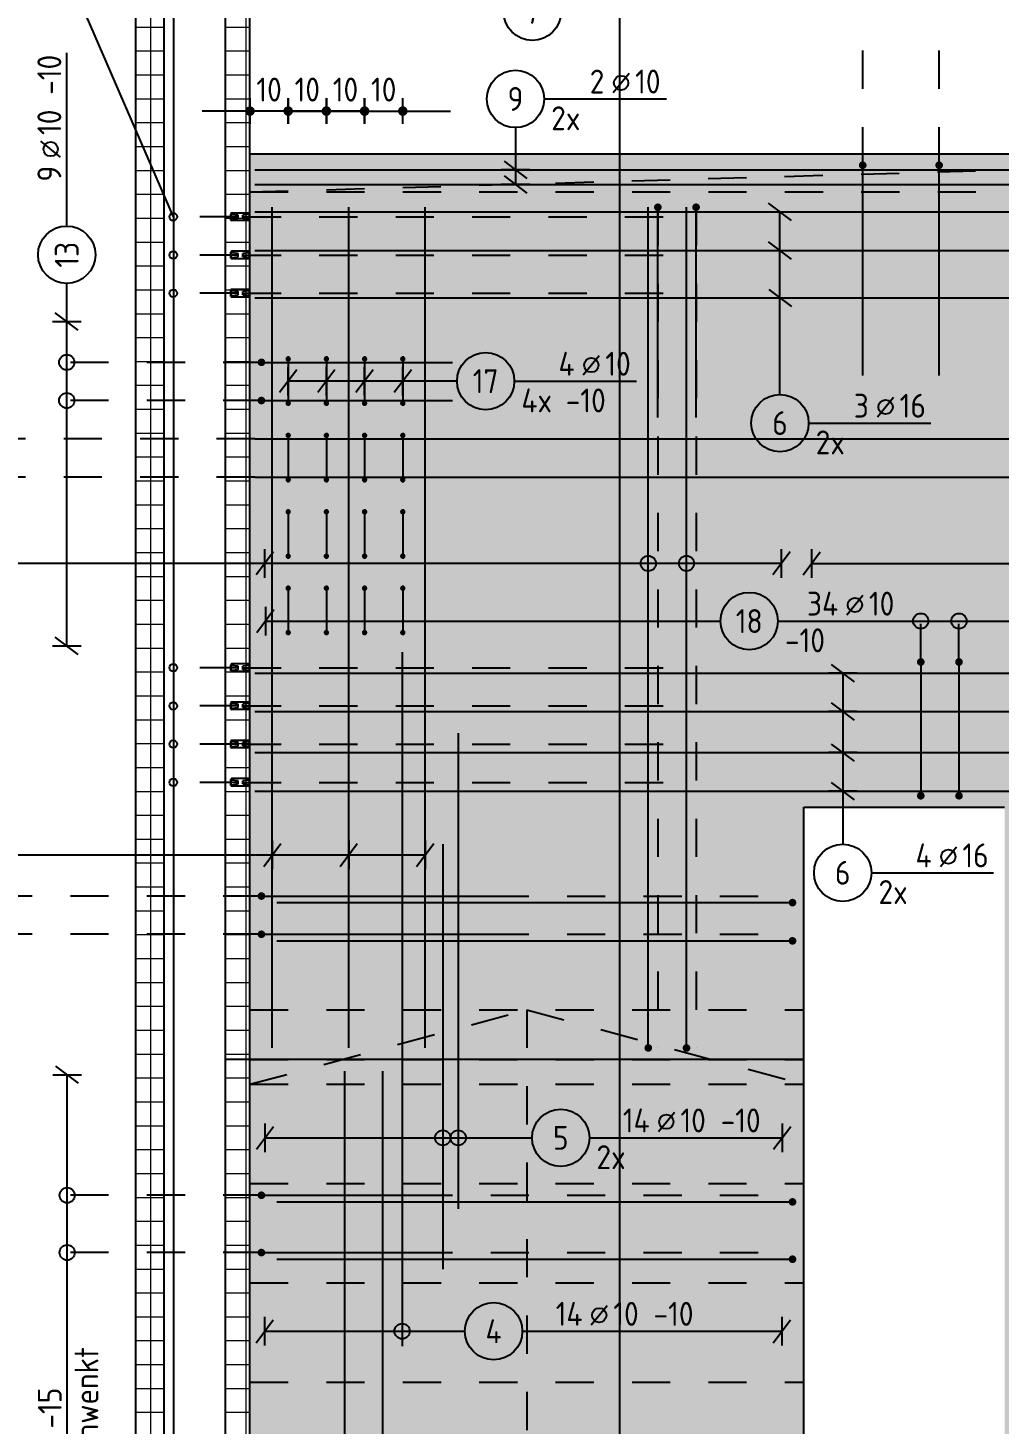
# Model space of a CAD drawing. Extents: x 0 to 27.3, y -4.8 to 14.9.
# Drawn here: x 2.462 to 5.004, y 7.911 to 11.564 of the extents above; entities that cross this region are included whole.
import ezdxf
from ezdxf.enums import TextEntityAlignment as Align

# ---------------------------------------------------------------- set-up
doc = ezdxf.new("R2010")
doc.units = 0
doc.header["$LTSCALE"] = 0.25
for name, pattern in [('AUSGEZOGEN', [1000.01, 1000, 0.01]), ('DOT', [0.175, 0.05, -0.125]), ('HIDDEN', [0.375, 0.25, -0.125]), ('VERDECKT', [0.375, 0.25, -0.125])]:
    doc.linetypes.add(name, pattern=pattern)
for name, color, linetype in [('ACHSEN', 7, 'Continuous'), ('AFU', 7, 'Continuous'), ('BETON', 7, 'Continuous'), ('DRUEBER', 7, 'Continuous'), ('grau_hell', 7, 'Continuous'), ('grau_mittel', 7, 'Continuous'), ('HILFE', 7, 'Continuous'), ('LENTON', 7, 'Continuous'), ('MASSE', 7, 'Continuous'), ('RND', 7, 'Continuous'), ('VERDECKT', 7, 'Continuous')]:
    doc.layers.add(name, color=color, linetype=linetype)
doc.layers.add('NOPLOT', color=7, linetype='Continuous', plot=False)
doc.layers.add('zila_01_rb_02_stb-fertig_05_schraff', color=144, linetype='Continuous', lineweight=9)
doc.styles.add('txt', font='isocp.shx')
doc.linetypes.add('AFU_50L', pattern='A,0.75,["/",Standard,S=0.2,R=0,X=-0.01,Y=-0.1],0.07,["/",Standard,S=0.2,R=0,X=-0.01,Y=-0.1],0.75', length=1.57)
doc.dimstyles.new('DOT_I', dxfattribs={"dimscale": 0.25, "dimtxt": 0.25, "dimasz": 0.25, "dimexe": 0.1, "dimexo": 0.3, "dimgap": 0.1, "dimtad": 1, "dimdec": 3, "dimzin": 3, "dimtxsty": 'txt', "dimblk": 'DOT', "dimblk1": 'DOT', "dimblk2": 'DOT', "dimsah": 1, "dimcen": 0.1, "dimse1": 1, "dimse2": 1, "dimazin": 0, "dimtfac": 1, "dimtdec": 4, "dimtix": 1, "dimtmove": 2, "dimatfit": 3, "dimfxl": 0, "dimtvp": 1, "dimtolj": 1, "dimtzin": 0, "dimarcsym": 0})

# ---------------------------------------------------------------- blocks, each defined once
blk = doc.blocks.new('LEI_GRE')
at = {"layer": 'RND', "color": 7, "linetype": 'Continuous'}
for p, q in [((0, 0.15), (0, -0.15)), ((-0.09, -0.12), (0.09, 0.12))]:
    blk.add_line(p, q, dxfattribs=at)
blk = doc.blocks.new('RND_LEI')
at = {"layer": 'RND', "color": 7, "linetype": 'Continuous'}
blk.add_line((1.022, 0.066), (1.19, 0.27), dxfattribs=at)
for centre, radius in [((0, 0), 0.3), ((1.106, 0.168), 0.075)]:
    blk.add_circle(centre, radius, dxfattribs=at)
at = {"layer": 'RND', "color": 7, "linetype": 'Continuous', "style": 'txt'}
blk.add_attdef('ANZ', text='', height=0.25, dxfattribs=at).set_placement((0.931, 0.057), align=Align.RIGHT)
for tag, p in [('DUM', (1.253, 0.057)), ('ABSTD', (1.674, 0.057)), ('POSTXT', (0.374, -0.327))]:
    blk.add_attdef(tag, p, '', height=0.25, dxfattribs=at)
blk.add_attdef('POSL', text='', height=0.25, dxfattribs=at).set_placement((0, 0), align=Align.MIDDLE)
blk = doc.blocks.new('DOT')
at = {"layer": 'MASSE', "color": 7, "linetype": 'Continuous'}
for p, q in [((0, 0), (-1, 0)), ((0, 0.54), (0, -0.54))]:
    blk.add_line(p, q, dxfattribs=at)
at = {"layer": 'MASSE', "color": 7, "linetype": 'Continuous', "const_width": 0.2}
blk.add_lwpolyline([(-0.1, 0, 1), (0.1, 0, 1)], format="xyb", close=True, dxfattribs=at)
blk = doc.blocks.new('*D57')
at = {"layer": 'Defpoints', "color": 0, "linetype": 'AUSGEZOGEN', "transparency": 16777216}
for p in [(3.3429, 11.3466), (3.4429, 11.3466), (3.4429, 11.3466)]:
    blk.add_point(p, dxfattribs=at)
at = {"layer": 'MASSE', "color": 0, "linetype": 'AUSGEZOGEN', "lineweight": -2, "transparency": 16777216}
for p, q in [((3.2804, 11.3466), (3.2179, 11.3466)), ((3.3429, 11.3466), (3.4429, 11.3466)), ((3.5054, 11.3466), (3.5679, 11.3466))]:
    blk.add_line(p, q, dxfattribs=at)
at = {"layer": 'MASSE', "color": 0, "linetype": 'AUSGEZOGEN', "lineweight": -2, "transparency": 16777216, "xscale": 0.0625, "yscale": 0.0625, "zscale": 0.0625}
blk.add_blockref('DOT', (3.3429, 11.3466), dxfattribs=at)
at = {"layer": 'MASSE', "color": 0, "linetype": 'AUSGEZOGEN', "lineweight": -2, "transparency": 16777216, "xscale": 0.0625, "yscale": 0.0625, "zscale": 0.0625, "rotation": 180}
blk.add_blockref('DOT', (3.4429, 11.3466), dxfattribs=at)
at = {"layer": 'MASSE', "color": 0, "linetype": 'AUSGEZOGEN', "transparency": 16777216, "insert": (3.3929, 11.4028), "char_height": 0.0625, "attachment_point": 5, "style": 'txt'}
blk.add_mtext('\\A1;10', dxfattribs=at)
blk = doc.blocks.new('*D58')
at = {"layer": 'Defpoints', "color": 0, "linetype": 'AUSGEZOGEN', "transparency": 16777216}
for p in [(3.2429, 11.3466), (3.2429, 11.3466), (3.3429, 11.3466)]:
    blk.add_point(p, dxfattribs=at)
at = {"layer": 'MASSE', "color": 0, "linetype": 'AUSGEZOGEN', "lineweight": -2, "transparency": 16777216}
for p, q in [((3.1804, 11.3466), (3.1179, 11.3466)), ((3.3429, 11.3466), (3.2429, 11.3466)), ((3.4054, 11.3466), (3.4679, 11.3466))]:
    blk.add_line(p, q, dxfattribs=at)
at = {"layer": 'MASSE', "color": 0, "linetype": 'AUSGEZOGEN', "lineweight": -2, "transparency": 16777216, "xscale": 0.0625, "yscale": 0.0625, "zscale": 0.0625}
blk.add_blockref('DOT', (3.2429, 11.3466), dxfattribs=at)
at = {"layer": 'MASSE', "color": 0, "linetype": 'AUSGEZOGEN', "lineweight": -2, "transparency": 16777216, "xscale": 0.0625, "yscale": 0.0625, "zscale": 0.0625, "rotation": 180}
blk.add_blockref('DOT', (3.3429, 11.3466), dxfattribs=at)
at = {"layer": 'MASSE', "color": 0, "linetype": 'AUSGEZOGEN', "transparency": 16777216, "insert": (3.2929, 11.4028), "char_height": 0.0625, "attachment_point": 5, "style": 'txt'}
blk.add_mtext('\\A1;10', dxfattribs=at)
blk = doc.blocks.new('*D59')
at = {"layer": 'Defpoints', "color": 0, "linetype": 'AUSGEZOGEN', "transparency": 16777216}
for p in [(3.1429, 11.3466), (3.1429, 11.3466), (3.2429, 11.3466)]:
    blk.add_point(p, dxfattribs=at)
at = {"layer": 'MASSE', "color": 0, "linetype": 'AUSGEZOGEN', "lineweight": -2, "transparency": 16777216}
for p, q in [((3.0804, 11.3466), (3.0179, 11.3466)), ((3.2429, 11.3466), (3.1429, 11.3466)), ((3.3054, 11.3466), (3.3679, 11.3466))]:
    blk.add_line(p, q, dxfattribs=at)
at = {"layer": 'MASSE', "color": 0, "linetype": 'AUSGEZOGEN', "lineweight": -2, "transparency": 16777216, "xscale": 0.0625, "yscale": 0.0625, "zscale": 0.0625}
blk.add_blockref('DOT', (3.1429, 11.3466), dxfattribs=at)
at = {"layer": 'MASSE', "color": 0, "linetype": 'AUSGEZOGEN', "lineweight": -2, "transparency": 16777216, "xscale": 0.0625, "yscale": 0.0625, "zscale": 0.0625, "rotation": 180}
blk.add_blockref('DOT', (3.2429, 11.3466), dxfattribs=at)
at = {"layer": 'MASSE', "color": 0, "linetype": 'AUSGEZOGEN', "transparency": 16777216, "insert": (3.1929, 11.4028), "char_height": 0.0625, "attachment_point": 5, "style": 'txt'}
blk.add_mtext('\\A1;10', dxfattribs=at)
blk = doc.blocks.new('*D60')
at = {"layer": 'Defpoints', "color": 0, "linetype": 'AUSGEZOGEN', "transparency": 16777216}
for p in [(3.0429, 11.3466), (3.0429, 11.3466), (3.1429, 11.3466)]:
    blk.add_point(p, dxfattribs=at)
at = {"layer": 'MASSE', "color": 0, "linetype": 'AUSGEZOGEN', "lineweight": -2, "transparency": 16777216}
for p, q in [((2.9804, 11.3466), (2.9179, 11.3466)), ((3.1429, 11.3466), (3.0429, 11.3466)), ((3.2054, 11.3466), (3.2679, 11.3466))]:
    blk.add_line(p, q, dxfattribs=at)
at = {"layer": 'MASSE', "color": 0, "linetype": 'AUSGEZOGEN', "lineweight": -2, "transparency": 16777216, "xscale": 0.0625, "yscale": 0.0625, "zscale": 0.0625}
blk.add_blockref('DOT', (3.0429, 11.3466), dxfattribs=at)
at = {"layer": 'MASSE', "color": 0, "linetype": 'AUSGEZOGEN', "lineweight": -2, "transparency": 16777216, "xscale": 0.0625, "yscale": 0.0625, "zscale": 0.0625, "rotation": 180}
blk.add_blockref('DOT', (3.1429, 11.3466), dxfattribs=at)
at = {"layer": 'MASSE', "color": 0, "linetype": 'AUSGEZOGEN', "transparency": 16777216, "insert": (3.0929, 11.4028), "char_height": 0.0625, "attachment_point": 5, "style": 'txt'}
blk.add_mtext('\\A1;10', dxfattribs=at)

msp = doc.modelspace()

# ---------------------------------------------------------------- hatches: boundary and pattern name
at = {"layer": 'grau_hell', "transparency": 33554687}
msp.add_hatch(color=9, dxfattribs=at).paths.add_polyline_path([(3.0429, 11.2349), (3.0429, 8.8649), (4.4929, 8.8649), (4.4929, 9.5249), (5.0179, 9.5249), (5.0179, 9.386), (6.4679, 9.386), (6.4679, 11.2349)])
at = {"layer": 'grau_mittel'}
h = msp.add_hatch(color=61, dxfattribs=at)
h.paths.add_polyline_path([(6.4679, 9.386), (5.0179, 9.386), (5.0179, 5.8649), (5.0179, 5.7952), (6.4679, 5.7952)])
h.paths.add_polyline_path([(3.0429, 7.0449), (4.4929, 7.0449), (4.4929, 8.8649), (3.0429, 8.8649)])
at = {"layer": 'zila_01_rb_02_stb-fertig_05_schraff', "linetype": 'AUSGEZOGEN'}
h = msp.add_hatch(dxfattribs=at)
h.set_pattern_fill('ANSI37', color=102, scale=0.5, angle=-45)
h.set_pattern_definition([(0, (-75.84206, 52.4414), (1e-17, 0.0625), []), (90, (-75.84206, 52.4414), (-0.0625, 2e-17), [])])
h.paths.add_polyline_path([(2.7429, 5.4599), (2.7679, 5.4599), (2.8179, 5.4599), (2.8179, 12.5349), (2.7429, 12.5349)])
h.paths.add_polyline_path([(2.9779, 5.0813), (3.0429, 5.0813), (3.0429, 12.2349), (2.9779, 12.2349)])
h.paths.add_polyline_path([(2.6929, 5.0813), (2.7679, 5.0813), (2.7679, 5.4599), (2.7429, 5.4599), (2.6929, 5.4599)])

# ---------------------------------------------------------------- linework, layer by layer
at = {"color": 0, "linetype": 'ByBlock', "lineweight": -2}
for points in [[(2.8179, 12.5349), (2.7429, 12.5349), (2.7429, 5.4599), (2.7679, 5.4599)], [(3.0429, 5.0813), (3.0429, 12.2349)]]:
    msp.add_lwpolyline(points, dxfattribs=at)
at = {"layer": 'ACHSEN', "color": 140, "linetype": 'AUSGEZOGEN'}
msp.add_line((2.8429, 13.2849), (2.8429, 5.0813), dxfattribs=at)
at = {"layer": 'AFU', "color": 8, "linetype": 'AFU_50L'}
msp.add_line((4.4929, 8.8649), (3.0429, 8.8649), dxfattribs=at)
at = {"layer": 'BETON', "color": 6, "linetype": 'AUSGEZOGEN', "lineweight": -2}
for p, q in [((2.8179, 5.4599), (2.8179, 12.5349)), ((2.9779, 12.2349), (2.9779, 5.0813))]:
    msp.add_line(p, q, dxfattribs=at)
at = {"layer": 'BETON', "color": 6, "linetype": 'AUSGEZOGEN'}
for p, q in [((3.0429, 11.2349), (6.4679, 11.2349)), ((4.4929, 6.9049), (4.4929, 9.5249)), ((4.4929, 9.5249), (5.0179, 9.5249)), ((3.0429, 8.8649), (2.9779, 8.8649))]:
    msp.add_line(p, q, dxfattribs=at)
at = {"layer": 'DRUEBER', "color": 7, "linetype": 'DOT'}
for p, q in [((3.0429, 8.9949), (4.4929, 8.9949)), ((3.0429, 8.7999), (3.7679, 8.9949)), ((3.7679, 8.9949), (3.7679, 6.9149)), ((3.7679, 8.9949), (4.4929, 8.7999)), ((3.0429, 8.7999), (4.4929, 8.7999)), ((3.0429, 8.5399), (4.4929, 8.5399)), ((3.0429, 8.2799), (4.4929, 8.2799)), ((3.0429, 8.0199), (4.4929, 8.0199))]:
    msp.add_line(p, q, dxfattribs=at)
at = {"layer": 'HILFE', "color": 102, "linetype": 'AUSGEZOGEN'}
msp.add_line((2.5622, 11.716), (2.842, 11.0699), dxfattribs=at)
at = {"layer": 'LENTON', "color": 102}
for p, q in [((2.9944, 11.0797), (2.9931, 11.0784)), ((2.9931, 11.0784), (2.9931, 11.0772)), ((2.994, 11.076), (2.9931, 11.0772)), ((2.9931, 11.0699), (2.9931, 11.0772)), ((3.0116, 11.0741), (2.994, 11.076)), ((3.0399, 11.0797), (2.9944, 11.0797)), ((3.0116, 11.0656), (3.0116, 11.0741)), ((3.0419, 11.076), (3.0243, 11.0741)), ((3.0243, 11.0656), (3.0243, 11.0741)), ((3.0405, 11.0785), (3.0399, 11.0797)), ((3.0418, 11.0797), (3.0412, 11.0785)), ((3.0429, 11.0797), (3.0418, 11.0797)), ((3.0429, 11.0772), (3.0419, 11.076)), ((3.0419, 11.0637), (3.0419, 11.076)), ((3.0419, 11.0637), (3.0419, 11.076)), ((3.0429, 11.0748), (3.0429, 11.0797)), ((3.0429, 11.065), (3.0429, 11.0748)), ((2.9931, 11.0625), (2.9931, 11.0699)), ((2.9931, 11.0626), (2.994, 11.0637)), ((2.9931, 11.0614), (2.9931, 11.0625)), ((2.9931, 11.0614), (2.9944, 11.06)), ((2.994, 11.0637), (3.0116, 11.0656)), ((3.0399, 11.06), (2.9944, 11.06)), ((3.0243, 11.0656), (3.0419, 11.0637)), ((3.0399, 11.06), (3.0405, 11.0612)), ((3.0412, 11.0612), (3.0418, 11.06)), ((3.0429, 11.06), (3.0418, 11.06)), ((3.0419, 11.0637), (3.0429, 11.0626)), ((3.0429, 11.06), (3.0429, 11.065)), ((2.9944, 10.9797), (2.9931, 10.9784)), ((2.9931, 10.9784), (2.9931, 10.9772)), ((2.994, 10.976), (2.9931, 10.9772)), ((2.9931, 10.9699), (2.9931, 10.9772)), ((2.9931, 10.9625), (2.9931, 10.9699)), ((2.9931, 10.9626), (2.994, 10.9637)), ((2.9931, 10.9614), (2.9931, 10.9625)), ((2.9931, 10.9614), (2.9944, 10.96)), ((3.0116, 10.9741), (2.994, 10.976)), ((2.994, 10.9637), (3.0116, 10.9656)), ((3.0399, 10.9797), (2.9944, 10.9797)), ((3.0116, 10.9656), (3.0116, 10.9741)), ((3.0419, 10.976), (3.0243, 10.9741)), ((3.0243, 10.9656), (3.0243, 10.9741)), ((3.0243, 10.9656), (3.0419, 10.9637)), ((3.0405, 10.9785), (3.0399, 10.9797)), ((3.0399, 10.96), (3.0405, 10.9612)), ((3.0418, 10.9797), (3.0412, 10.9785)), ((3.0412, 10.9612), (3.0418, 10.96)), ((3.0429, 10.9797), (3.0418, 10.9797)), ((3.0429, 10.9772), (3.0419, 10.976)), ((3.0419, 10.9637), (3.0419, 10.976)), ((3.0419, 10.9637), (3.0419, 10.976)), ((3.0419, 10.9637), (3.0429, 10.9626)), ((3.0429, 10.9748), (3.0429, 10.9797)), ((3.0429, 10.965), (3.0429, 10.9748)), ((3.0429, 10.96), (3.0429, 10.965)), ((3.0399, 10.96), (2.9944, 10.96)), ((3.0429, 10.96), (3.0418, 10.96)), ((2.9944, 10.8797), (2.9931, 10.8784)), ((2.9931, 10.8784), (2.9931, 10.8772)), ((2.994, 10.876), (2.9931, 10.8772)), ((2.9931, 10.8699), (2.9931, 10.8772)), ((2.9931, 10.8625), (2.9931, 10.8699)), ((2.9931, 10.8626), (2.994, 10.8637)), ((2.9931, 10.8614), (2.9931, 10.8625)), ((2.9931, 10.8614), (2.9944, 10.86)), ((3.0116, 10.8741), (2.994, 10.876)), ((2.994, 10.8637), (3.0116, 10.8656)), ((3.0399, 10.8797), (2.9944, 10.8797)), ((3.0399, 10.86), (2.9944, 10.86)), ((3.0116, 10.8656), (3.0116, 10.8741)), ((3.0419, 10.876), (3.0243, 10.8741)), ((3.0243, 10.8656), (3.0243, 10.8741)), ((3.0243, 10.8656), (3.0419, 10.8637)), ((3.0405, 10.8785), (3.0399, 10.8797)), ((3.0399, 10.86), (3.0405, 10.8612)), ((3.0418, 10.8797), (3.0412, 10.8785)), ((3.0412, 10.8612), (3.0418, 10.86)), ((3.0429, 10.8797), (3.0418, 10.8797)), ((3.0429, 10.86), (3.0418, 10.86)), ((3.0429, 10.8772), (3.0419, 10.876)), ((3.0419, 10.8637), (3.0419, 10.876)), ((3.0419, 10.8637), (3.0419, 10.876)), ((3.0419, 10.8637), (3.0429, 10.8626)), ((3.0429, 10.8748), (3.0429, 10.8797)), ((3.0429, 10.865), (3.0429, 10.8748)), ((3.0429, 10.86), (3.0429, 10.865)), ((2.9944, 9.8998), (2.9931, 9.8985)), ((2.9931, 9.8985), (2.9931, 9.8973)), ((2.994, 9.8961), (2.9931, 9.8973)), ((2.9931, 9.89), (2.9931, 9.8973)), ((2.9931, 9.8826), (2.9931, 9.89)), ((2.9931, 9.8827), (2.994, 9.8838)), ((2.9931, 9.8815), (2.9931, 9.8826)), ((2.9931, 9.8815), (2.9944, 9.8802)), ((3.0116, 9.8942), (2.994, 9.8961)), ((2.994, 9.8838), (3.0116, 9.8857)), ((3.0399, 9.8998), (2.9944, 9.8998)), ((3.0399, 9.8802), (2.9944, 9.8802)), ((3.0116, 9.8857), (3.0116, 9.8942)), ((3.0419, 9.8961), (3.0243, 9.8942)), ((3.0243, 9.8857), (3.0243, 9.8942)), ((3.0243, 9.8857), (3.0419, 9.8838)), ((3.0405, 9.8986), (3.0399, 9.8998)), ((3.0399, 9.8802), (3.0405, 9.8813)), ((3.0418, 9.8998), (3.0412, 9.8986)), ((3.0412, 9.8813), (3.0418, 9.8802)), ((3.0429, 9.8998), (3.0418, 9.8998)), ((3.0429, 9.8802), (3.0418, 9.8802)), ((3.0429, 9.8973), (3.0419, 9.8961)), ((3.0419, 9.8838), (3.0419, 9.8961)), ((3.0419, 9.8838), (3.0419, 9.8961)), ((3.0419, 9.8838), (3.0429, 9.8827)), ((3.0429, 9.8949), (3.0429, 9.8998)), ((3.0429, 9.8851), (3.0429, 9.8949)), ((3.0429, 9.8802), (3.0429, 9.8851)), ((2.9944, 9.7998), (2.9931, 9.7985)), ((2.9931, 9.7985), (2.9931, 9.7973)), ((2.994, 9.7961), (2.9931, 9.7973)), ((2.9931, 9.79), (2.9931, 9.7973)), ((3.0116, 9.7942), (2.994, 9.7961)), ((3.0399, 9.7998), (2.9944, 9.7998)), ((3.0116, 9.7857), (3.0116, 9.7942)), ((3.0419, 9.7961), (3.0243, 9.7942)), ((3.0243, 9.7857), (3.0243, 9.7942)), ((3.0405, 9.7986), (3.0399, 9.7998)), ((3.0418, 9.7998), (3.0412, 9.7986)), ((3.0429, 9.7998), (3.0418, 9.7998)), ((3.0429, 9.7973), (3.0419, 9.7961)), ((3.0419, 9.7838), (3.0419, 9.7961)), ((3.0419, 9.7838), (3.0419, 9.7961)), ((3.0429, 9.7949), (3.0429, 9.7998)), ((3.0429, 9.7851), (3.0429, 9.7949)), ((2.9931, 9.7826), (2.9931, 9.79)), ((2.9931, 9.7827), (2.994, 9.7838)), ((2.9931, 9.7815), (2.9931, 9.7826)), ((2.9931, 9.7815), (2.9944, 9.7802)), ((2.994, 9.7838), (3.0116, 9.7857)), ((3.0399, 9.7802), (2.9944, 9.7802)), ((3.0243, 9.7857), (3.0419, 9.7838)), ((3.0399, 9.7802), (3.0405, 9.7813)), ((3.0412, 9.7813), (3.0418, 9.7802)), ((3.0429, 9.7802), (3.0418, 9.7802)), ((3.0419, 9.7838), (3.0429, 9.7827)), ((3.0429, 9.7802), (3.0429, 9.7851)), ((2.9944, 9.6998), (2.9931, 9.6985)), ((2.9931, 9.6985), (2.9931, 9.6973)), ((2.994, 9.6961), (2.9931, 9.6973)), ((2.9931, 9.69), (2.9931, 9.6973)), ((2.9931, 9.6826), (2.9931, 9.69)), ((2.9931, 9.6827), (2.994, 9.6838)), ((2.9931, 9.6815), (2.9931, 9.6826)), ((3.0116, 9.6942), (2.994, 9.6961)), ((2.994, 9.6838), (3.0116, 9.6857)), ((3.0399, 9.6998), (2.9944, 9.6998)), ((3.0116, 9.6857), (3.0116, 9.6942)), ((3.0419, 9.6961), (3.0243, 9.6942)), ((3.0243, 9.6857), (3.0243, 9.6942)), ((3.0243, 9.6857), (3.0419, 9.6838)), ((3.0405, 9.6986), (3.0399, 9.6998)), ((3.0418, 9.6998), (3.0412, 9.6986)), ((3.0429, 9.6998), (3.0418, 9.6998)), ((3.0429, 9.6973), (3.0419, 9.6961)), ((3.0419, 9.6838), (3.0419, 9.6961)), ((3.0419, 9.6838), (3.0419, 9.6961)), ((3.0419, 9.6838), (3.0429, 9.6827)), ((3.0429, 9.6949), (3.0429, 9.6998)), ((3.0429, 9.6851), (3.0429, 9.6949)), ((3.0429, 9.6802), (3.0429, 9.6851)), ((2.9931, 9.6815), (2.9944, 9.6802)), ((3.0399, 9.6802), (2.9944, 9.6802)), ((3.0399, 9.6802), (3.0405, 9.6813)), ((3.0412, 9.6813), (3.0418, 9.6802)), ((3.0429, 9.6802), (3.0418, 9.6802)), ((2.9944, 9.5998), (2.9931, 9.5985)), ((2.9931, 9.5985), (2.9931, 9.5973)), ((2.994, 9.5961), (2.9931, 9.5973)), ((2.9931, 9.59), (2.9931, 9.5973)), ((2.9931, 9.5826), (2.9931, 9.59)), ((2.9931, 9.5827), (2.994, 9.5838)), ((2.9931, 9.5815), (2.9931, 9.5826)), ((2.9931, 9.5815), (2.9944, 9.5802)), ((3.0116, 9.5942), (2.994, 9.5961)), ((2.994, 9.5838), (3.0116, 9.5857)), ((3.0399, 9.5998), (2.9944, 9.5998)), ((3.0399, 9.5802), (2.9944, 9.5802)), ((3.0116, 9.5857), (3.0116, 9.5942)), ((3.0419, 9.5961), (3.0243, 9.5942)), ((3.0243, 9.5857), (3.0243, 9.5942)), ((3.0243, 9.5857), (3.0419, 9.5838)), ((3.0405, 9.5986), (3.0399, 9.5998)), ((3.0399, 9.5802), (3.0405, 9.5813)), ((3.0418, 9.5998), (3.0412, 9.5986)), ((3.0412, 9.5813), (3.0418, 9.5802)), ((3.0429, 9.5998), (3.0418, 9.5998)), ((3.0429, 9.5802), (3.0418, 9.5802)), ((3.0429, 9.5973), (3.0419, 9.5961)), ((3.0419, 9.5838), (3.0419, 9.5961)), ((3.0419, 9.5838), (3.0419, 9.5961)), ((3.0419, 9.5838), (3.0429, 9.5827)), ((3.0429, 9.5949), (3.0429, 9.5998)), ((3.0429, 9.5851), (3.0429, 9.5949)), ((3.0429, 9.5802), (3.0429, 9.5851))]:
    msp.add_line(p, q, dxfattribs=at)
at = {"layer": 'LENTON', "color": 102, "linetype": 'AUSGEZOGEN'}
for p, q in [((2.994, 11.0637), (2.994, 11.076)), ((2.994, 10.9637), (2.994, 10.976)), ((2.994, 10.8637), (2.994, 10.876)), ((2.994, 9.8838), (2.994, 9.8961)), ((2.994, 9.7838), (2.994, 9.7961)), ((2.994, 9.6838), (2.994, 9.6961)), ((2.994, 9.5838), (2.994, 9.5961))]:
    msp.add_line(p, q, dxfattribs=at)
at = {"layer": 'LENTON', "color": 102}
for centre, start, end in [((3.0409, 11.0787), 207.5001, 332.4999), ((3.0409, 11.061), 27.5, 152.5), ((3.0409, 10.9787), 207.5001, 332.4999), ((3.0409, 10.961), 27.5, 152.5), ((3.0409, 10.8787), 207.5001, 332.4999), ((3.0409, 10.861), 27.5, 152.5), ((3.0409, 9.8988), 207.5001, 332.4999), ((3.0409, 9.8811), 27.5, 152.5), ((3.0409, 9.7988), 207.5001, 332.4999), ((3.0409, 9.7811), 27.5, 152.5), ((3.0409, 9.6988), 207.5001, 332.4999), ((3.0409, 9.6811), 27.5, 152.5), ((3.0409, 9.5988), 207.5001, 332.4999), ((3.0409, 9.5811), 27.5, 152.5)]:
    msp.add_arc(centre, 0.00041, start, end, dxfattribs=at)
at = {"layer": 'NOPLOT', "color": 191, "linetype": 'AUSGEZOGEN'}
msp.add_line((4.0104, 12.615), (4.0104, 6.6568), dxfattribs=at)
at = {"layer": 'RND', "color": 102, "linetype": 'VERDECKT'}
for p, q in [((4.6467, 11.2049), (4.6467, 11.7811)), ((4.8467, 11.2049), (4.8467, 11.7811)), ((3.0729, 10.6891), (2.5383, 10.6891)), ((3.0729, 10.5891), (2.5383, 10.5891)), ((3.0555, 10.4888), (2.3301, 10.4888)), ((3.0555, 10.3888), (2.1225, 10.3888)), ((4.7987, 9.9049), (4.7987, 10.0371)), ((4.8987, 9.9049), (4.8987, 10.0371)), ((3.0729, 9.2924), (2.3301, 9.2924)), ((3.0729, 9.1924), (2.3301, 9.1924)), ((3.0729, 8.5094), (2.5394, 8.5094)), ((3.0729, 8.3594), (2.5394, 8.3594))]:
    msp.add_line(p, q, dxfattribs=at)
at = {"layer": 'RND', "color": 7, "linetype": 'AUSGEZOGEN'}
for p, q in [((2.5633, 11.0457), (2.5633, 11.4988)), ((3.8128, 11.3783), (4.1328, 11.3783)), ((2.5633, 10.7959), (2.5633, 10.8957)), ((2.5633, 9.947), (2.5633, 10.7959)), ((3.7348, 10.6399), (4.0548, 10.6399)), ((4.5051, 10.5301), (4.8251, 10.5301)), ((3.082, 10.163), (1.9861, 10.163)), ((4.4342, 10.163), (3.082, 10.163)), ((4.513, 10.163), (5.2607, 10.163)), ((3.0832, 10.0121), (4.2747, 10.0121)), ((4.4247, 10.0121), (6.439, 10.0121)), ((4.6694, 9.3534), (4.9894, 9.3534)), ((2.5644, 7.5553), (2.5644, 8.825)), ((3.0822, 8.6597), (3.7813, 8.6597)), ((3.9313, 8.6597), (4.4358, 8.6597)), ((3.0812, 8.1536), (3.6056, 8.1536)), ((3.7556, 8.1536), (4.4351, 8.1536))]:
    msp.add_line(p, q, dxfattribs=at)
at = {"layer": 'RND', "color": 102, "linetype": 'AUSGEZOGEN'}
for p, q in [((3.7378, 11.3033), (3.7378, 11.1545)), ((4.4301, 10.6051), (4.4301, 11.0827)), ((3.5848, 10.6399), (3.1429, 10.6399)), ((4.5944, 9.8756), (4.5944, 9.4284)), ((2.2536, 9.4), (3.5014, 9.4))]:
    msp.add_line(p, q, dxfattribs=at)
at = {"layer": 'RND', "color": 1, "linetype": 'HIDDEN'}
for p, q in [((4.1105, 11.0949), (4.1105, 8.8949)), ((4.2105, 11.0949), (4.2105, 8.8949)), ((3.0116, 11.0699), (2.842, 11.0699)), ((3.0116, 10.9699), (2.842, 10.9699)), ((3.0116, 10.8699), (2.842, 10.8699)), ((3.0116, 9.89), (2.842, 9.89)), ((3.0116, 9.79), (2.842, 9.79)), ((3.0116, 9.69), (2.842, 9.69)), ((3.0116, 9.59), (2.842, 9.59))]:
    msp.add_line(p, q, dxfattribs=at)
at = {"layer": 'RND', "color": 1, "linetype": 'AUSGEZOGEN'}
for points in [[(3.0555, 11.1928), (6.4555, 11.1928)], [(4.6467, 10.6549), (4.6467, 11.2049)], [(4.8467, 10.6549), (4.8467, 11.2049)], [(3.0555, 11.1545), (6.4555, 11.1545)], [(3.0555, 11.0827), (6.4555, 11.0827)], [(3.1014, 8.8949), (3.1014, 11.0949)], [(3.3014, 8.8949), (3.3014, 11.0949)], [(3.5014, 8.8949), (3.5014, 11.0949)], [(4.0855, 8.8949), (4.0855, 11.0949)], [(4.1105, 10.5449), (4.1105, 11.0949)], [(4.1855, 8.8949), (4.1855, 11.0949)], [(4.2105, 10.5449), (4.2105, 11.0949)], [(3.0555, 10.9819), (6.4555, 10.9819)], [(3.0555, 10.8576), (6.4555, 10.8576)], [(3.0729, 10.6891), (3.5729, 10.6891)], [(3.1429, 10.7049), (3.1429, 10.5749)], [(3.2429, 10.7049), (3.2429, 10.5749)], [(3.3429, 10.7049), (3.3429, 10.5749)], [(3.4429, 10.7049), (3.4429, 10.5749)], [(3.0729, 10.5891), (3.5729, 10.5891)], [(3.0555, 10.4888), (6.4555, 10.4888)], [(3.1429, 10.5049), (3.1429, 10.3749)], [(3.2429, 10.5049), (3.2429, 10.3749)], [(3.3429, 10.5049), (3.3429, 10.3749)], [(3.4429, 10.5049), (3.4429, 10.3749)], [(3.0555, 10.3888), (6.4555, 10.3888)], [(3.1429, 10.3049), (3.1429, 10.1749)], [(3.2429, 10.3049), (3.2429, 10.1749)], [(3.3429, 10.3049), (3.3429, 10.1749)], [(3.4429, 10.3049), (3.4429, 10.1749)], [(3.1429, 10.1049), (3.1429, 9.9749)], [(3.2429, 10.1049), (3.2429, 9.9749)], [(3.3429, 10.1049), (3.3429, 9.9749)], [(3.4429, 10.1049), (3.4429, 9.9749)], [(3.4411, 9.9308), (3.4411, 8.9308), (3.4411, 8.1147)], [(4.7987, 9.9049), (4.7987, 9.5549)], [(4.8987, 9.9049), (4.8987, 9.5549)], [(3.0555, 9.8756), (6.4555, 9.8756)], [(3.0555, 9.7756), (6.4555, 9.7756)], [(3.5879, 9.7187), (3.5879, 8.7187), (3.5879, 8.4737)], [(3.0555, 9.6678), (6.4555, 9.6678)], [(3.0555, 9.567), (6.4555, 9.567)], [(3.5476, 9.428), (3.5476, 9.1337), (3.5476, 8.3162)], [(3.0729, 9.2924), (3.7729, 9.2924)], [(3.1129, 9.2752), (4.4629, 9.2752)], [(3.0729, 9.1924), (3.7729, 9.1924)], [(3.1129, 9.1752), (4.4629, 9.1752)], [(3.2909, 7.082), (3.2909, 8.8338)], [(3.3909, 7.082), (3.3909, 8.8338)], [(3.0729, 8.5094), (3.5729, 8.5094)], [(3.1129, 8.4921), (4.4629, 8.4921)], [(3.0729, 8.3594), (3.5729, 8.3594)], [(3.1129, 8.3421), (4.4629, 8.3421)]]:
    msp.add_lwpolyline(points, dxfattribs=at)
at = {"layer": 'RND', "color": 7, "linetype": 'AUSGEZOGEN'}
for points, const_width in [([(4.6417, 11.2049, 1), (4.6517, 11.2049, 1)], 0.01), ([(4.8417, 11.2049, 1), (4.8517, 11.2049, 1)], 0.01), ([(4.1055, 11.0949, 1), (4.1155, 11.0949, 1)], 0.01), ([(4.2055, 11.0949, 1), (4.2155, 11.0949, 1)], 0.01), ([(3.0679, 10.6891, 1), (3.0779, 10.6891, 1)], 0.01), ([(3.1464, 10.6979, -1), (3.1394, 10.6979, -1)], 0.007), ([(3.2464, 10.6979, -1), (3.2394, 10.6979, -1)], 0.007), ([(3.3464, 10.6979, -1), (3.3394, 10.6979, -1)], 0.007), ([(3.4464, 10.6979, -1), (3.4394, 10.6979, -1)], 0.007), ([(3.0679, 10.5891, 1), (3.0779, 10.5891, 1)], 0.01), ([(3.1464, 10.5819, -1), (3.1394, 10.5819, -1)], 0.007), ([(3.2464, 10.5819, -1), (3.2394, 10.5819, -1)], 0.007), ([(3.3464, 10.5819, -1), (3.3394, 10.5819, -1)], 0.007), ([(3.4464, 10.5819, -1), (3.4394, 10.5819, -1)], 0.007), ([(3.1464, 10.4979, -1), (3.1394, 10.4979, -1)], 0.007), ([(3.2464, 10.4979, -1), (3.2394, 10.4979, -1)], 0.007), ([(3.3464, 10.4979, -1), (3.3394, 10.4979, -1)], 0.007), ([(3.4464, 10.4979, -1), (3.4394, 10.4979, -1)], 0.007), ([(3.1464, 10.3819, -1), (3.1394, 10.3819, -1)], 0.007), ([(3.2464, 10.3819, -1), (3.2394, 10.3819, -1)], 0.007), ([(3.3464, 10.3819, -1), (3.3394, 10.3819, -1)], 0.007), ([(3.4464, 10.3819, -1), (3.4394, 10.3819, -1)], 0.007), ([(3.1464, 10.2979, -1), (3.1394, 10.2979, -1)], 0.007), ([(3.2464, 10.2979, -1), (3.2394, 10.2979, -1)], 0.007), ([(3.3464, 10.2979, -1), (3.3394, 10.2979, -1)], 0.007), ([(3.4464, 10.2979, -1), (3.4394, 10.2979, -1)], 0.007), ([(3.1464, 10.1819, -1), (3.1394, 10.1819, -1)], 0.007), ([(3.2464, 10.1819, -1), (3.2394, 10.1819, -1)], 0.007), ([(3.3464, 10.1819, -1), (3.3394, 10.1819, -1)], 0.007), ([(3.4464, 10.1819, -1), (3.4394, 10.1819, -1)], 0.007), ([(3.1464, 10.0979, -1), (3.1394, 10.0979, -1)], 0.007), ([(3.2464, 10.0979, -1), (3.2394, 10.0979, -1)], 0.007), ([(3.3464, 10.0979, -1), (3.3394, 10.0979, -1)], 0.007), ([(3.4464, 10.0979, -1), (3.4394, 10.0979, -1)], 0.007), ([(3.1464, 9.9819, -1), (3.1394, 9.9819, -1)], 0.007), ([(3.2464, 9.9819, -1), (3.2394, 9.9819, -1)], 0.007), ([(3.3464, 9.9819, -1), (3.3394, 9.9819, -1)], 0.007), ([(3.4464, 9.9819, -1), (3.4394, 9.9819, -1)], 0.007), ([(4.7937, 9.9049, 1), (4.8037, 9.9049, 1)], 0.01), ([(4.8937, 9.9049, 1), (4.9037, 9.9049, 1)], 0.01), ([(4.7937, 9.5549, 1), (4.8037, 9.5549, 1)], 0.01), ([(4.8937, 9.5549, 1), (4.9037, 9.5549, 1)], 0.01), ([(3.0679, 9.2924, 1), (3.0779, 9.2924, 1)], 0.01), ([(4.4579, 9.2752, 1), (4.4679, 9.2752, 1)], 0.01), ([(3.0679, 9.1924, 1), (3.0779, 9.1924, 1)], 0.01), ([(4.4579, 9.1752, 1), (4.4679, 9.1752, 1)], 0.01), ([(4.0805, 8.8949, 1), (4.0905, 8.8949, 1)], 0.01), ([(4.1805, 8.8949, 1), (4.1905, 8.8949, 1)], 0.01), ([(3.0679, 8.5094, 1), (3.0779, 8.5094, 1)], 0.01), ([(4.4579, 8.4921, 1), (4.4679, 8.4921, 1)], 0.01), ([(3.0679, 8.3594, 1), (3.0779, 8.3594, 1)], 0.01), ([(4.4579, 8.3421, 1), (4.4679, 8.3421, 1)], 0.01)]:
    msp.add_lwpolyline(points, format="xyb", close=True, dxfattribs=dict(at, const_width=const_width))
at = {"layer": 'RND', "color": 1, "linetype": 'HIDDEN'}
for points in [[(3.0243, 11.0699), (4.2243, 11.0699)], [(3.0243, 10.9699), (4.2243, 10.9699)], [(3.0243, 10.8699), (4.2243, 10.8699)], [(3.0243, 9.89), (4.2243, 9.89)], [(3.0243, 9.79), (4.2243, 9.79)], [(3.0243, 9.69), (4.2243, 9.69)], [(3.0243, 9.59), (4.2243, 9.59)], [(3.0729, 9.2924), (4.4229, 9.2924)], [(3.0729, 9.1924), (4.4229, 9.1924)], [(3.0729, 8.5094), (4.4229, 8.5094)], [(3.0729, 8.3594), (4.4229, 8.3594)]]:
    msp.add_lwpolyline(points, dxfattribs=at)
at = {"layer": 'RND', "color": 7, "linetype": 'AUSGEZOGEN'}
for centre, radius in [((2.842, 11.0699), 0.01), ((2.842, 10.9699), 0.01), ((2.842, 10.8699), 0.01), ((2.5633, 10.6891), 0.02), ((2.5633, 10.5891), 0.02), ((4.0855, 10.163), 0.02), ((4.1855, 10.163), 0.02), ((4.7987, 10.0121), 0.02), ((4.8987, 10.0121), 0.02), ((2.842, 9.89), 0.01), ((2.842, 9.79), 0.01), ((2.842, 9.69), 0.01), ((2.842, 9.59), 0.01), ((3.5476, 8.6597), 0.02), ((3.5879, 8.6597), 0.02), ((2.5644, 8.5094), 0.02), ((2.5644, 8.3594), 0.02), ((3.4411, 8.1536), 0.02)]:
    msp.add_circle(centre, radius, dxfattribs=at)
at = {"layer": 'VERDECKT', "color": 7, "linetype": 'HIDDEN'}
for p, q in [((3.0429, 11.1349), (6.4679, 11.2349)), ((3.0429, 8.8649), (4.4929, 8.8649))]:
    msp.add_line(p, q, dxfattribs=at)
at = {"layer": 'VERDECKT', "color": 7, "linetype": 'VERDECKT'}
msp.add_line((3.0429, 11.1349), (6.4679, 11.1349), dxfattribs=at)

# ---------------------------------------------------------------- block references
at = {"layer": 'RND', "color": 7, "linetype": 'AUSGEZOGEN', "xscale": 0.25, "yscale": 0.25, "zscale": 0.25}
for p, values in [((3.7821, 11.6064), {'POSL': '7', 'DUM': '10', 'ANZ': '18', 'ABSTD': '-20'}), ((3.7378, 11.3783), {'POSL': '9', 'DUM': '10', 'ANZ': '2', 'POSTXT': '2x'}), ((3.6598, 10.6399), {'POSL': '17', 'DUM': '10', 'ANZ': '4', 'POSTXT': '4x -10'}), ((4.4301, 10.5301), {'POSL': '6', 'DUM': '16', 'ANZ': '3', 'POSTXT': '2x'}), ((4.3497, 10.0121), {'POSL': '18', 'DUM': '10', 'ANZ': '34', 'POSTXT': '-10'}), ((4.5944, 9.3534), {'POSL': '6', 'DUM': '16', 'ANZ': '4', 'POSTXT': '2x'}), ((3.8563, 8.6597), {'POSL': '5', 'DUM': '10', 'ANZ': '14', 'ABSTD': '-10', 'POSTXT': '2x'}), ((3.6806, 8.1536), {'POSL': '4', 'DUM': '10', 'ANZ': '14', 'ABSTD': '-10'})]:
    msp.add_blockref('RND_LEI', p, dxfattribs=at).add_auto_attribs(values)
at = {"layer": 'RND', "color": 7, "linetype": 'AUSGEZOGEN', "xscale": 0.25, "yscale": 0.25, "zscale": 0.25, "rotation": 90}
for p, values in [((2.5633, 10.9707), {'POSL': '13', 'DUM': '10', 'ANZ': '9', 'ABSTD': '-10'}), ((2.5644, 7.4803), {'POSL': '3', 'DUM': '8', 'ANZ': '15', 'ABSTD': '-15', 'POSTXT': '2x verschwenkt'})]:
    msp.add_blockref('RND_LEI', p, dxfattribs=at).add_auto_attribs(values)
at = {"layer": 'RND', "color": 102, "linetype": 'AUSGEZOGEN', "xscale": 0.25, "yscale": 0.25, "zscale": 0.25}
for p, rotation in [((3.7378, 11.1928), 270), ((3.7378, 11.1545), 270), ((4.4301, 11.0827), 90), ((4.4301, 10.9819), 90), ((4.4315, 10.8576), 90), ((3.1429, 10.6399), 180), ((3.2429, 10.6399), 180), ((3.3429, 10.6399), 180), ((3.4429, 10.6399), 180), ((4.5944, 9.8756), 270), ((4.5944, 9.7756), 270), ((4.5944, 9.6678), 270), ((4.5944, 9.567), 270)]:
    msp.add_blockref('LEI_GRE', p, dxfattribs=dict(at, rotation=rotation))
at = {"layer": 'RND', "color": 7, "linetype": 'AUSGEZOGEN', "xscale": 0.25, "yscale": 0.25, "zscale": 0.25}
for p, rotation in [((2.5633, 10.7959), 90), ((3.082, 10.163), 180), ((4.4342, 10.163), 180), ((2.5633, 9.947), 90), ((2.5644, 8.825), 90)]:
    msp.add_blockref('LEI_GRE', p, dxfattribs=dict(at, rotation=rotation))
for p in [(4.513, 10.163), (3.0832, 10.0121), (3.1014, 9.4), (3.3014, 9.4), (3.5014, 9.4), (3.0822, 8.6597), (4.4358, 8.6597), (3.0812, 8.1536), (4.4351, 8.1536)]:
    msp.add_blockref('LEI_GRE', p, dxfattribs=at)

# ---------------------------------------------------------------- dimensions: what is measured, and where the dimension line sits
at = {"layer": 'MASSE', "color": 7, "linetype": 'AUSGEZOGEN'}
for base, p1, p2, picture, middle in [((3.0429, 11.3466), (3.1429, 11.3466), (3.0429, 11.3466), '*D60', (3.0929, 11.4028)), ((3.1429, 11.3466), (3.2429, 11.3466), (3.1429, 11.3466), '*D59', (3.1929, 11.4028)), ((3.2429, 11.3466), (3.3429, 11.3466), (3.2429, 11.3466), '*D58', (3.2929, 11.4028)), ((3.4429, 11.3466), (3.3429, 11.3466), (3.4429, 11.3466), '*D57', (3.3929, 11.4028))]:
    dim = msp.add_linear_dim(base=base, p1=p1, p2=p2, angle=180, dimstyle='DOT_I', override={"dimdec": 0, "dimlfac": 100}, dxfattribs=at)
    dim.commit()
    dim.dimension.update_dxf_attribs({"geometry": picture, "text_midpoint": middle})

doc.saveas('drawing.dxf')
